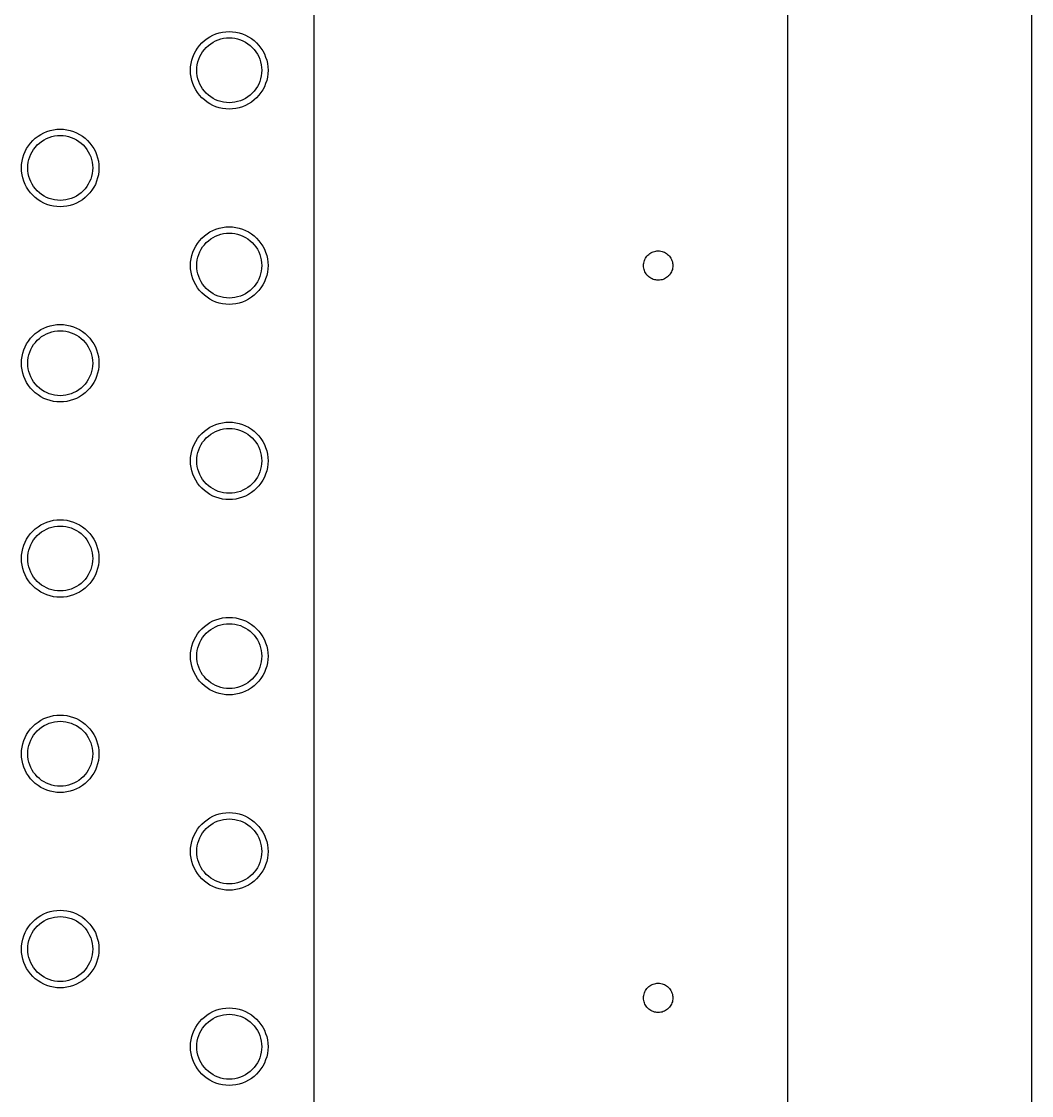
# Model space of a CAD drawing. Header units: millimetres. Extents: x 0 to 2033, y -1000001 to 3212.
# Drawn here: x 365 to 572, y 1405 to 1625 of the extents above; entities that cross this region are included whole.
import ezdxf

# ---------------------------------------------------------------- set-up
doc = ezdxf.new("R2010")
doc.units = ezdxf.units.MM
doc.layers.add('DRAWING', color=7, linetype='Continuous')

msp = doc.modelspace()

# ---------------------------------------------------------------- linework, layer by layer
at = {"layer": 'DRAWING', "linetype": 'CONTINUOUS', "true_color": 0x111111}
msp.add_line((522, 3150), (522, 320), dxfattribs=at)
at = {"layer": 'DRAWING', "linetype": 'CONTINUOUS', "true_color": 0xff6a00}
msp.add_line((572, 3150), (572, 320), dxfattribs=at)
at = {"layer": 'DRAWING', "linetype": 'CONTINUOUS', "true_color": 0x222222}
msp.add_line((424.92, 3135), (424.92, 335), dxfattribs=at)
at = {"layer": 'DRAWING', "linetype": 'CONTINUOUS', "true_color": 0xff1a1a}
for points in [[(415.54, 1615), (415.51, 1614.31), (415.42, 1613.62), (415.27, 1612.94), (415.06, 1612.28), (414.8, 1611.64), (414.48, 1611.03), (414.1, 1610.45), (413.68, 1609.9), (413.21, 1609.39), (412.7, 1608.92), (412.15, 1608.5), (411.57, 1608.12), (410.96, 1607.8), (410.32, 1607.54), (409.66, 1607.33), (408.98, 1607.18), (408.29, 1607.09), (407.6, 1607.06), (406.91, 1607.09), (406.22, 1607.18), (405.54, 1607.33), (404.88, 1607.54), (404.24, 1607.8), (403.63, 1608.12), (403.05, 1608.5), (402.5, 1608.92), (401.99, 1609.39), (401.52, 1609.9), (401.1, 1610.45), (400.72, 1611.03), (400.4, 1611.64), (400.14, 1612.28), (399.93, 1612.94), (399.78, 1613.62), (399.69, 1614.31), (399.66, 1615), (399.69, 1615.69), (399.78, 1616.38), (399.93, 1617.06), (400.14, 1617.72), (400.4, 1618.36), (400.72, 1618.97), (401.1, 1619.55), (401.52, 1620.1), (401.99, 1620.61), (402.5, 1621.08), (403.05, 1621.5), (403.63, 1621.88), (404.24, 1622.2), (404.88, 1622.46), (405.54, 1622.67), (406.22, 1622.82), (406.91, 1622.91), (407.6, 1622.94), (408.29, 1622.91), (408.98, 1622.82), (409.66, 1622.67), (410.32, 1622.46), (410.96, 1622.2), (411.57, 1621.88), (412.15, 1621.5), (412.7, 1621.08), (413.21, 1620.61), (413.68, 1620.1), (414.1, 1619.55), (414.48, 1618.97), (414.8, 1618.36), (415.06, 1617.72), (415.27, 1617.06), (415.42, 1616.38), (415.51, 1615.69), (415.54, 1615)], [(380.9, 1595), (380.87, 1594.31), (380.78, 1593.62), (380.63, 1592.94), (380.42, 1592.28), (380.16, 1591.64), (379.84, 1591.03), (379.46, 1590.45), (379.04, 1589.9), (378.57, 1589.39), (378.06, 1588.92), (377.51, 1588.5), (376.93, 1588.12), (376.32, 1587.8), (375.68, 1587.54), (375.02, 1587.33), (374.34, 1587.18), (373.65, 1587.09), (372.96, 1587.06), (372.27, 1587.09), (371.58, 1587.18), (370.9, 1587.33), (370.24, 1587.54), (369.6, 1587.8), (368.99, 1588.12), (368.41, 1588.5), (367.86, 1588.92), (367.35, 1589.39), (366.88, 1589.9), (366.46, 1590.45), (366.08, 1591.03), (365.76, 1591.64), (365.5, 1592.28), (365.29, 1592.94), (365.14, 1593.62), (365.05, 1594.31), (365.02, 1595), (365.05, 1595.69), (365.14, 1596.38), (365.29, 1597.06), (365.5, 1597.72), (365.76, 1598.36), (366.08, 1598.97), (366.46, 1599.55), (366.88, 1600.1), (367.35, 1600.61), (367.86, 1601.08), (368.41, 1601.5), (368.99, 1601.88), (369.6, 1602.2), (370.24, 1602.46), (370.9, 1602.67), (371.58, 1602.82), (372.27, 1602.91), (372.96, 1602.94), (373.65, 1602.91), (374.34, 1602.82), (375.02, 1602.67), (375.68, 1602.46), (376.32, 1602.2), (376.93, 1601.88), (377.51, 1601.5), (378.06, 1601.08), (378.57, 1600.61), (379.04, 1600.1), (379.46, 1599.55), (379.84, 1598.97), (380.16, 1598.36), (380.42, 1597.72), (380.63, 1597.06), (380.78, 1596.38), (380.87, 1595.69), (380.9, 1595)], [(415.54, 1575), (415.51, 1574.31), (415.42, 1573.62), (415.27, 1572.94), (415.06, 1572.28), (414.8, 1571.64), (414.48, 1571.03), (414.1, 1570.45), (413.68, 1569.9), (413.21, 1569.39), (412.7, 1568.92), (412.15, 1568.5), (411.57, 1568.12), (410.96, 1567.8), (410.32, 1567.54), (409.66, 1567.33), (408.98, 1567.18), (408.29, 1567.09), (407.6, 1567.06), (406.91, 1567.09), (406.22, 1567.18), (405.54, 1567.33), (404.88, 1567.54), (404.24, 1567.8), (403.63, 1568.12), (403.05, 1568.5), (402.5, 1568.92), (401.99, 1569.39), (401.52, 1569.9), (401.1, 1570.45), (400.72, 1571.03), (400.4, 1571.64), (400.14, 1572.28), (399.93, 1572.94), (399.78, 1573.62), (399.69, 1574.31), (399.66, 1575), (399.69, 1575.69), (399.78, 1576.38), (399.93, 1577.06), (400.14, 1577.72), (400.4, 1578.36), (400.72, 1578.97), (401.1, 1579.55), (401.52, 1580.1), (401.99, 1580.61), (402.5, 1581.08), (403.05, 1581.5), (403.63, 1581.88), (404.24, 1582.2), (404.88, 1582.46), (405.54, 1582.67), (406.22, 1582.82), (406.91, 1582.91), (407.6, 1582.94), (408.29, 1582.91), (408.98, 1582.82), (409.66, 1582.67), (410.32, 1582.46), (410.96, 1582.2), (411.57, 1581.88), (412.15, 1581.5), (412.7, 1581.08), (413.21, 1580.61), (413.68, 1580.1), (414.1, 1579.55), (414.48, 1578.97), (414.8, 1578.36), (415.06, 1577.72), (415.27, 1577.06), (415.42, 1576.38), (415.51, 1575.69), (415.54, 1575)], [(380.9, 1555), (380.87, 1554.31), (380.78, 1553.62), (380.63, 1552.94), (380.42, 1552.28), (380.16, 1551.64), (379.84, 1551.03), (379.46, 1550.45), (379.04, 1549.9), (378.57, 1549.39), (378.06, 1548.92), (377.51, 1548.5), (376.93, 1548.12), (376.32, 1547.8), (375.68, 1547.54), (375.02, 1547.33), (374.34, 1547.18), (373.65, 1547.09), (372.96, 1547.06), (372.27, 1547.09), (371.58, 1547.18), (370.9, 1547.33), (370.24, 1547.54), (369.6, 1547.8), (368.99, 1548.12), (368.41, 1548.5), (367.86, 1548.92), (367.35, 1549.39), (366.88, 1549.9), (366.46, 1550.45), (366.08, 1551.03), (365.76, 1551.64), (365.5, 1552.28), (365.29, 1552.94), (365.14, 1553.62), (365.05, 1554.31), (365.02, 1555), (365.05, 1555.69), (365.14, 1556.38), (365.29, 1557.06), (365.5, 1557.72), (365.76, 1558.36), (366.08, 1558.97), (366.46, 1559.55), (366.88, 1560.1), (367.35, 1560.61), (367.86, 1561.08), (368.41, 1561.5), (368.99, 1561.88), (369.6, 1562.2), (370.24, 1562.46), (370.9, 1562.67), (371.58, 1562.82), (372.27, 1562.91), (372.96, 1562.94), (373.65, 1562.91), (374.34, 1562.82), (375.02, 1562.67), (375.68, 1562.46), (376.32, 1562.2), (376.93, 1561.88), (377.51, 1561.5), (378.06, 1561.08), (378.57, 1560.61), (379.04, 1560.1), (379.46, 1559.55), (379.84, 1558.97), (380.16, 1558.36), (380.42, 1557.72), (380.63, 1557.06), (380.78, 1556.38), (380.87, 1555.69), (380.9, 1555)], [(415.54, 1535), (415.51, 1534.31), (415.42, 1533.62), (415.27, 1532.94), (415.06, 1532.28), (414.8, 1531.64), (414.48, 1531.03), (414.1, 1530.45), (413.68, 1529.9), (413.21, 1529.39), (412.7, 1528.92), (412.15, 1528.5), (411.57, 1528.12), (410.96, 1527.8), (410.32, 1527.54), (409.66, 1527.33), (408.98, 1527.18), (408.29, 1527.09), (407.6, 1527.06), (406.91, 1527.09), (406.22, 1527.18), (405.54, 1527.33), (404.88, 1527.54), (404.24, 1527.8), (403.63, 1528.12), (403.05, 1528.5), (402.5, 1528.92), (401.99, 1529.39), (401.52, 1529.9), (401.1, 1530.45), (400.72, 1531.03), (400.4, 1531.64), (400.14, 1532.28), (399.93, 1532.94), (399.78, 1533.62), (399.69, 1534.31), (399.66, 1535), (399.69, 1535.69), (399.78, 1536.38), (399.93, 1537.06), (400.14, 1537.72), (400.4, 1538.36), (400.72, 1538.97), (401.1, 1539.55), (401.52, 1540.1), (401.99, 1540.61), (402.5, 1541.08), (403.05, 1541.5), (403.63, 1541.88), (404.24, 1542.2), (404.88, 1542.46), (405.54, 1542.67), (406.22, 1542.82), (406.91, 1542.91), (407.6, 1542.94), (408.29, 1542.91), (408.98, 1542.82), (409.66, 1542.67), (410.32, 1542.46), (410.96, 1542.2), (411.57, 1541.88), (412.15, 1541.5), (412.7, 1541.08), (413.21, 1540.61), (413.68, 1540.1), (414.1, 1539.55), (414.48, 1538.97), (414.8, 1538.36), (415.06, 1537.72), (415.27, 1537.06), (415.42, 1536.38), (415.51, 1535.69), (415.54, 1535)], [(380.9, 1515), (380.87, 1514.31), (380.78, 1513.62), (380.63, 1512.94), (380.42, 1512.28), (380.16, 1511.64), (379.84, 1511.03), (379.46, 1510.45), (379.04, 1509.9), (378.57, 1509.39), (378.06, 1508.92), (377.51, 1508.5), (376.93, 1508.12), (376.32, 1507.8), (375.68, 1507.54), (375.02, 1507.33), (374.34, 1507.18), (373.65, 1507.09), (372.96, 1507.06), (372.27, 1507.09), (371.58, 1507.18), (370.9, 1507.33), (370.24, 1507.54), (369.6, 1507.8), (368.99, 1508.12), (368.41, 1508.5), (367.86, 1508.92), (367.35, 1509.39), (366.88, 1509.9), (366.46, 1510.45), (366.08, 1511.03), (365.76, 1511.64), (365.5, 1512.28), (365.29, 1512.94), (365.14, 1513.62), (365.05, 1514.31), (365.02, 1515), (365.05, 1515.69), (365.14, 1516.38), (365.29, 1517.06), (365.5, 1517.72), (365.76, 1518.36), (366.08, 1518.97), (366.46, 1519.55), (366.88, 1520.1), (367.35, 1520.61), (367.86, 1521.08), (368.41, 1521.5), (368.99, 1521.88), (369.6, 1522.2), (370.24, 1522.46), (370.9, 1522.67), (371.58, 1522.82), (372.27, 1522.91), (372.96, 1522.94), (373.65, 1522.91), (374.34, 1522.82), (375.02, 1522.67), (375.68, 1522.46), (376.32, 1522.2), (376.93, 1521.88), (377.51, 1521.5), (378.06, 1521.08), (378.57, 1520.61), (379.04, 1520.1), (379.46, 1519.55), (379.84, 1518.97), (380.16, 1518.36), (380.42, 1517.72), (380.63, 1517.06), (380.78, 1516.38), (380.87, 1515.69), (380.9, 1515)], [(415.54, 1495), (415.51, 1494.31), (415.42, 1493.62), (415.27, 1492.94), (415.06, 1492.28), (414.8, 1491.64), (414.48, 1491.03), (414.1, 1490.45), (413.68, 1489.9), (413.21, 1489.39), (412.7, 1488.92), (412.15, 1488.5), (411.57, 1488.12), (410.96, 1487.8), (410.32, 1487.54), (409.66, 1487.33), (408.98, 1487.18), (408.29, 1487.09), (407.6, 1487.06), (406.91, 1487.09), (406.22, 1487.18), (405.54, 1487.33), (404.88, 1487.54), (404.24, 1487.8), (403.63, 1488.12), (403.05, 1488.5), (402.5, 1488.92), (401.99, 1489.39), (401.52, 1489.9), (401.1, 1490.45), (400.72, 1491.03), (400.4, 1491.64), (400.14, 1492.28), (399.93, 1492.94), (399.78, 1493.62), (399.69, 1494.31), (399.66, 1495), (399.69, 1495.69), (399.78, 1496.38), (399.93, 1497.06), (400.14, 1497.72), (400.4, 1498.36), (400.72, 1498.97), (401.1, 1499.55), (401.52, 1500.1), (401.99, 1500.61), (402.5, 1501.08), (403.05, 1501.5), (403.63, 1501.88), (404.24, 1502.2), (404.88, 1502.46), (405.54, 1502.67), (406.22, 1502.82), (406.91, 1502.91), (407.6, 1502.94), (408.29, 1502.91), (408.98, 1502.82), (409.66, 1502.67), (410.32, 1502.46), (410.96, 1502.2), (411.57, 1501.88), (412.15, 1501.5), (412.7, 1501.08), (413.21, 1500.61), (413.68, 1500.1), (414.1, 1499.55), (414.48, 1498.97), (414.8, 1498.36), (415.06, 1497.72), (415.27, 1497.06), (415.42, 1496.38), (415.51, 1495.69), (415.54, 1495)], [(380.9, 1475), (380.87, 1474.31), (380.78, 1473.62), (380.63, 1472.94), (380.42, 1472.28), (380.16, 1471.64), (379.84, 1471.03), (379.46, 1470.45), (379.04, 1469.9), (378.57, 1469.39), (378.06, 1468.92), (377.51, 1468.5), (376.93, 1468.12), (376.32, 1467.8), (375.68, 1467.54), (375.02, 1467.33), (374.34, 1467.18), (373.65, 1467.09), (372.96, 1467.06), (372.27, 1467.09), (371.58, 1467.18), (370.9, 1467.33), (370.24, 1467.54), (369.6, 1467.8), (368.99, 1468.12), (368.41, 1468.5), (367.86, 1468.92), (367.35, 1469.39), (366.88, 1469.9), (366.46, 1470.45), (366.08, 1471.03), (365.76, 1471.64), (365.5, 1472.28), (365.29, 1472.94), (365.14, 1473.62), (365.05, 1474.31), (365.02, 1475), (365.05, 1475.69), (365.14, 1476.38), (365.29, 1477.06), (365.5, 1477.72), (365.76, 1478.36), (366.08, 1478.97), (366.46, 1479.55), (366.88, 1480.1), (367.35, 1480.61), (367.86, 1481.08), (368.41, 1481.5), (368.99, 1481.88), (369.6, 1482.2), (370.24, 1482.46), (370.9, 1482.67), (371.58, 1482.82), (372.27, 1482.91), (372.96, 1482.94), (373.65, 1482.91), (374.34, 1482.82), (375.02, 1482.67), (375.68, 1482.46), (376.32, 1482.2), (376.93, 1481.88), (377.51, 1481.5), (378.06, 1481.08), (378.57, 1480.61), (379.04, 1480.1), (379.46, 1479.55), (379.84, 1478.97), (380.16, 1478.36), (380.42, 1477.72), (380.63, 1477.06), (380.78, 1476.38), (380.87, 1475.69), (380.9, 1475)], [(415.54, 1455), (415.51, 1454.31), (415.42, 1453.62), (415.27, 1452.94), (415.06, 1452.28), (414.8, 1451.64), (414.48, 1451.03), (414.1, 1450.45), (413.68, 1449.9), (413.21, 1449.39), (412.7, 1448.92), (412.15, 1448.5), (411.57, 1448.12), (410.96, 1447.8), (410.32, 1447.54), (409.66, 1447.33), (408.98, 1447.18), (408.29, 1447.09), (407.6, 1447.06), (406.91, 1447.09), (406.22, 1447.18), (405.54, 1447.33), (404.88, 1447.54), (404.24, 1447.8), (403.63, 1448.12), (403.05, 1448.5), (402.5, 1448.92), (401.99, 1449.39), (401.52, 1449.9), (401.1, 1450.45), (400.72, 1451.03), (400.4, 1451.64), (400.14, 1452.28), (399.93, 1452.94), (399.78, 1453.62), (399.69, 1454.31), (399.66, 1455), (399.69, 1455.69), (399.78, 1456.38), (399.93, 1457.06), (400.14, 1457.72), (400.4, 1458.36), (400.72, 1458.97), (401.1, 1459.55), (401.52, 1460.1), (401.99, 1460.61), (402.5, 1461.08), (403.05, 1461.5), (403.63, 1461.88), (404.24, 1462.2), (404.88, 1462.46), (405.54, 1462.67), (406.22, 1462.82), (406.91, 1462.91), (407.6, 1462.94), (408.29, 1462.91), (408.98, 1462.82), (409.66, 1462.67), (410.32, 1462.46), (410.96, 1462.2), (411.57, 1461.88), (412.15, 1461.5), (412.7, 1461.08), (413.21, 1460.61), (413.68, 1460.1), (414.1, 1459.55), (414.48, 1458.97), (414.8, 1458.36), (415.06, 1457.72), (415.27, 1457.06), (415.42, 1456.38), (415.51, 1455.69), (415.54, 1455)], [(380.9, 1435), (380.87, 1434.31), (380.78, 1433.62), (380.63, 1432.94), (380.42, 1432.28), (380.16, 1431.64), (379.84, 1431.03), (379.46, 1430.45), (379.04, 1429.9), (378.57, 1429.39), (378.06, 1428.92), (377.51, 1428.5), (376.93, 1428.12), (376.32, 1427.8), (375.68, 1427.54), (375.02, 1427.33), (374.34, 1427.18), (373.65, 1427.09), (372.96, 1427.06), (372.27, 1427.09), (371.58, 1427.18), (370.9, 1427.33), (370.24, 1427.54), (369.6, 1427.8), (368.99, 1428.12), (368.41, 1428.5), (367.86, 1428.92), (367.35, 1429.39), (366.88, 1429.9), (366.46, 1430.45), (366.08, 1431.03), (365.76, 1431.64), (365.5, 1432.28), (365.29, 1432.94), (365.14, 1433.62), (365.05, 1434.31), (365.02, 1435), (365.05, 1435.69), (365.14, 1436.38), (365.29, 1437.06), (365.5, 1437.72), (365.76, 1438.36), (366.08, 1438.97), (366.46, 1439.55), (366.88, 1440.1), (367.35, 1440.61), (367.86, 1441.08), (368.41, 1441.5), (368.99, 1441.88), (369.6, 1442.2), (370.24, 1442.46), (370.9, 1442.67), (371.58, 1442.82), (372.27, 1442.91), (372.96, 1442.94), (373.65, 1442.91), (374.34, 1442.82), (375.02, 1442.67), (375.68, 1442.46), (376.32, 1442.2), (376.93, 1441.88), (377.51, 1441.5), (378.06, 1441.08), (378.57, 1440.61), (379.04, 1440.1), (379.46, 1439.55), (379.84, 1438.97), (380.16, 1438.36), (380.42, 1437.72), (380.63, 1437.06), (380.78, 1436.38), (380.87, 1435.69), (380.9, 1435)], [(415.54, 1415), (415.51, 1414.31), (415.42, 1413.62), (415.27, 1412.94), (415.06, 1412.28), (414.8, 1411.64), (414.48, 1411.03), (414.1, 1410.45), (413.68, 1409.9), (413.21, 1409.39), (412.7, 1408.92), (412.15, 1408.5), (411.57, 1408.12), (410.96, 1407.8), (410.32, 1407.54), (409.66, 1407.33), (408.98, 1407.18), (408.29, 1407.09), (407.6, 1407.06), (406.91, 1407.09), (406.22, 1407.18), (405.54, 1407.33), (404.88, 1407.54), (404.24, 1407.8), (403.63, 1408.12), (403.05, 1408.5), (402.5, 1408.92), (401.99, 1409.39), (401.52, 1409.9), (401.1, 1410.45), (400.72, 1411.03), (400.4, 1411.64), (400.14, 1412.28), (399.93, 1412.94), (399.78, 1413.62), (399.69, 1414.31), (399.66, 1415), (399.69, 1415.69), (399.78, 1416.38), (399.93, 1417.06), (400.14, 1417.72), (400.4, 1418.36), (400.72, 1418.97), (401.1, 1419.55), (401.52, 1420.1), (401.99, 1420.61), (402.5, 1421.08), (403.05, 1421.5), (403.63, 1421.88), (404.24, 1422.2), (404.88, 1422.46), (405.54, 1422.67), (406.22, 1422.82), (406.91, 1422.91), (407.6, 1422.94), (408.29, 1422.91), (408.98, 1422.82), (409.66, 1422.67), (410.32, 1422.46), (410.96, 1422.2), (411.57, 1421.88), (412.15, 1421.5), (412.7, 1421.08), (413.21, 1420.61), (413.68, 1420.1), (414.1, 1419.55), (414.48, 1418.97), (414.8, 1418.36), (415.06, 1417.72), (415.27, 1417.06), (415.42, 1416.38), (415.51, 1415.69), (415.54, 1415)]]:
    msp.add_lwpolyline(points, close=True, dxfattribs=at)
at = {"layer": 'DRAWING', "linetype": 'CONTINUOUS', "true_color": 0x111111}
for points in [[(414.25, 1615), (414.22, 1614.42), (414.15, 1613.85), (414.02, 1613.28), (413.85, 1612.73), (413.63, 1612.19), (413.36, 1611.67), (413.05, 1611.19), (412.69, 1610.73), (412.3, 1610.3), (411.87, 1609.91), (411.41, 1609.55), (410.93, 1609.24), (410.41, 1608.97), (409.87, 1608.75), (409.32, 1608.58), (408.75, 1608.45), (408.18, 1608.38), (407.6, 1608.35), (407.02, 1608.38), (406.45, 1608.45), (405.88, 1608.58), (405.33, 1608.75), (404.79, 1608.97), (404.28, 1609.24), (403.79, 1609.55), (403.33, 1609.91), (402.9, 1610.3), (402.51, 1610.73), (402.15, 1611.19), (401.84, 1611.67), (401.57, 1612.19), (401.35, 1612.73), (401.18, 1613.28), (401.05, 1613.85), (400.98, 1614.42), (400.95, 1615), (400.98, 1615.58), (401.05, 1616.15), (401.18, 1616.72), (401.35, 1617.27), (401.57, 1617.81), (401.84, 1618.33), (402.15, 1618.81), (402.51, 1619.27), (402.9, 1619.7), (403.33, 1620.09), (403.79, 1620.45), (404.28, 1620.76), (404.79, 1621.03), (405.33, 1621.25), (405.88, 1621.42), (406.45, 1621.55), (407.02, 1621.62), (407.6, 1621.65), (408.18, 1621.62), (408.75, 1621.55), (409.32, 1621.42), (409.87, 1621.25), (410.41, 1621.03), (410.93, 1620.76), (411.41, 1620.45), (411.87, 1620.09), (412.3, 1619.7), (412.69, 1619.27), (413.05, 1618.81), (413.36, 1618.33), (413.63, 1617.81), (413.85, 1617.27), (414.02, 1616.72), (414.15, 1616.15), (414.22, 1615.58), (414.25, 1615)], [(379.61, 1595), (379.58, 1594.42), (379.51, 1593.85), (379.38, 1593.28), (379.21, 1592.73), (378.99, 1592.19), (378.72, 1591.67), (378.41, 1591.19), (378.05, 1590.73), (377.66, 1590.3), (377.23, 1589.91), (376.77, 1589.55), (376.29, 1589.24), (375.77, 1588.97), (375.23, 1588.75), (374.68, 1588.58), (374.11, 1588.45), (373.54, 1588.38), (372.96, 1588.35), (372.38, 1588.38), (371.81, 1588.45), (371.24, 1588.58), (370.69, 1588.75), (370.15, 1588.97), (369.64, 1589.24), (369.15, 1589.55), (368.69, 1589.91), (368.26, 1590.3), (367.87, 1590.73), (367.51, 1591.19), (367.2, 1591.67), (366.93, 1592.19), (366.71, 1592.73), (366.54, 1593.28), (366.41, 1593.85), (366.34, 1594.42), (366.31, 1595), (366.34, 1595.58), (366.41, 1596.15), (366.54, 1596.72), (366.71, 1597.27), (366.93, 1597.81), (367.2, 1598.33), (367.51, 1598.81), (367.87, 1599.27), (368.26, 1599.7), (368.69, 1600.09), (369.15, 1600.45), (369.64, 1600.76), (370.15, 1601.03), (370.69, 1601.25), (371.24, 1601.42), (371.81, 1601.55), (372.38, 1601.62), (372.96, 1601.65), (373.54, 1601.62), (374.11, 1601.55), (374.68, 1601.42), (375.23, 1601.25), (375.77, 1601.03), (376.29, 1600.76), (376.77, 1600.45), (377.23, 1600.09), (377.66, 1599.7), (378.05, 1599.27), (378.41, 1598.81), (378.72, 1598.33), (378.99, 1597.81), (379.21, 1597.27), (379.38, 1596.72), (379.51, 1596.15), (379.58, 1595.58), (379.61, 1595)], [(414.25, 1575), (414.22, 1574.42), (414.15, 1573.85), (414.02, 1573.28), (413.85, 1572.73), (413.63, 1572.19), (413.36, 1571.67), (413.05, 1571.19), (412.69, 1570.73), (412.3, 1570.3), (411.87, 1569.91), (411.41, 1569.55), (410.93, 1569.24), (410.41, 1568.97), (409.87, 1568.75), (409.32, 1568.58), (408.75, 1568.45), (408.18, 1568.38), (407.6, 1568.35), (407.02, 1568.38), (406.45, 1568.45), (405.88, 1568.58), (405.33, 1568.75), (404.79, 1568.97), (404.28, 1569.24), (403.79, 1569.55), (403.33, 1569.91), (402.9, 1570.3), (402.51, 1570.73), (402.15, 1571.19), (401.84, 1571.67), (401.57, 1572.19), (401.35, 1572.73), (401.18, 1573.28), (401.05, 1573.85), (400.98, 1574.42), (400.95, 1575), (400.98, 1575.58), (401.05, 1576.15), (401.18, 1576.72), (401.35, 1577.27), (401.57, 1577.81), (401.84, 1578.33), (402.15, 1578.81), (402.51, 1579.27), (402.9, 1579.7), (403.33, 1580.09), (403.79, 1580.45), (404.28, 1580.76), (404.79, 1581.03), (405.33, 1581.25), (405.88, 1581.42), (406.45, 1581.55), (407.02, 1581.62), (407.6, 1581.65), (408.18, 1581.62), (408.75, 1581.55), (409.32, 1581.42), (409.87, 1581.25), (410.41, 1581.03), (410.93, 1580.76), (411.41, 1580.45), (411.87, 1580.09), (412.3, 1579.7), (412.69, 1579.27), (413.05, 1578.81), (413.36, 1578.33), (413.63, 1577.81), (413.85, 1577.27), (414.02, 1576.72), (414.15, 1576.15), (414.22, 1575.58), (414.25, 1575)], [(498.5, 1575), (498.49, 1574.74), (498.45, 1574.48), (498.4, 1574.22), (498.32, 1573.97), (498.22, 1573.73), (498.1, 1573.5), (497.96, 1573.28), (497.8, 1573.07), (497.62, 1572.88), (497.43, 1572.7), (497.22, 1572.54), (497, 1572.4), (496.77, 1572.28), (496.53, 1572.18), (496.28, 1572.1), (496.02, 1572.05), (495.76, 1572.01), (495.5, 1572), (495.24, 1572.01), (494.98, 1572.05), (494.72, 1572.1), (494.47, 1572.18), (494.23, 1572.28), (494, 1572.4), (493.78, 1572.54), (493.57, 1572.7), (493.38, 1572.88), (493.2, 1573.07), (493.04, 1573.28), (492.9, 1573.5), (492.78, 1573.73), (492.68, 1573.97), (492.6, 1574.22), (492.55, 1574.48), (492.51, 1574.74), (492.5, 1575), (492.51, 1575.26), (492.55, 1575.52), (492.6, 1575.78), (492.68, 1576.03), (492.78, 1576.27), (492.9, 1576.5), (493.04, 1576.72), (493.2, 1576.93), (493.38, 1577.12), (493.57, 1577.3), (493.78, 1577.46), (494, 1577.6), (494.23, 1577.72), (494.47, 1577.82), (494.72, 1577.9), (494.98, 1577.95), (495.24, 1577.99), (495.5, 1578), (495.76, 1577.99), (496.02, 1577.95), (496.28, 1577.9), (496.53, 1577.82), (496.77, 1577.72), (497, 1577.6), (497.22, 1577.46), (497.43, 1577.3), (497.62, 1577.12), (497.8, 1576.93), (497.96, 1576.72), (498.1, 1576.5), (498.22, 1576.27), (498.32, 1576.03), (498.4, 1575.78), (498.45, 1575.52), (498.49, 1575.26), (498.5, 1575)], [(379.61, 1555), (379.58, 1554.42), (379.51, 1553.85), (379.38, 1553.28), (379.21, 1552.73), (378.99, 1552.19), (378.72, 1551.67), (378.41, 1551.19), (378.05, 1550.73), (377.66, 1550.3), (377.23, 1549.91), (376.77, 1549.55), (376.29, 1549.24), (375.77, 1548.97), (375.23, 1548.75), (374.68, 1548.58), (374.11, 1548.45), (373.54, 1548.38), (372.96, 1548.35), (372.38, 1548.38), (371.81, 1548.45), (371.24, 1548.58), (370.69, 1548.75), (370.15, 1548.97), (369.64, 1549.24), (369.15, 1549.55), (368.69, 1549.91), (368.26, 1550.3), (367.87, 1550.73), (367.51, 1551.19), (367.2, 1551.67), (366.93, 1552.19), (366.71, 1552.73), (366.54, 1553.28), (366.41, 1553.85), (366.34, 1554.42), (366.31, 1555), (366.34, 1555.58), (366.41, 1556.15), (366.54, 1556.72), (366.71, 1557.27), (366.93, 1557.81), (367.2, 1558.33), (367.51, 1558.81), (367.87, 1559.27), (368.26, 1559.7), (368.69, 1560.09), (369.15, 1560.45), (369.64, 1560.76), (370.15, 1561.03), (370.69, 1561.25), (371.24, 1561.42), (371.81, 1561.55), (372.38, 1561.62), (372.96, 1561.65), (373.54, 1561.62), (374.11, 1561.55), (374.68, 1561.42), (375.23, 1561.25), (375.77, 1561.03), (376.29, 1560.76), (376.77, 1560.45), (377.23, 1560.09), (377.66, 1559.7), (378.05, 1559.27), (378.41, 1558.81), (378.72, 1558.33), (378.99, 1557.81), (379.21, 1557.27), (379.38, 1556.72), (379.51, 1556.15), (379.58, 1555.58), (379.61, 1555)], [(414.25, 1535), (414.22, 1534.42), (414.15, 1533.85), (414.02, 1533.28), (413.85, 1532.73), (413.63, 1532.19), (413.36, 1531.67), (413.05, 1531.19), (412.69, 1530.73), (412.3, 1530.3), (411.87, 1529.91), (411.41, 1529.55), (410.93, 1529.24), (410.41, 1528.97), (409.87, 1528.75), (409.32, 1528.58), (408.75, 1528.45), (408.18, 1528.38), (407.6, 1528.35), (407.02, 1528.38), (406.45, 1528.45), (405.88, 1528.58), (405.33, 1528.75), (404.79, 1528.97), (404.28, 1529.24), (403.79, 1529.55), (403.33, 1529.91), (402.9, 1530.3), (402.51, 1530.73), (402.15, 1531.19), (401.84, 1531.67), (401.57, 1532.19), (401.35, 1532.73), (401.18, 1533.28), (401.05, 1533.85), (400.98, 1534.42), (400.95, 1535), (400.98, 1535.58), (401.05, 1536.15), (401.18, 1536.72), (401.35, 1537.27), (401.57, 1537.81), (401.84, 1538.33), (402.15, 1538.81), (402.51, 1539.27), (402.9, 1539.7), (403.33, 1540.09), (403.79, 1540.45), (404.28, 1540.76), (404.79, 1541.03), (405.33, 1541.25), (405.88, 1541.42), (406.45, 1541.55), (407.02, 1541.62), (407.6, 1541.65), (408.18, 1541.62), (408.75, 1541.55), (409.32, 1541.42), (409.87, 1541.25), (410.41, 1541.03), (410.93, 1540.76), (411.41, 1540.45), (411.87, 1540.09), (412.3, 1539.7), (412.69, 1539.27), (413.05, 1538.81), (413.36, 1538.33), (413.63, 1537.81), (413.85, 1537.27), (414.02, 1536.72), (414.15, 1536.15), (414.22, 1535.58), (414.25, 1535)], [(379.61, 1515), (379.58, 1514.42), (379.51, 1513.85), (379.38, 1513.28), (379.21, 1512.73), (378.99, 1512.19), (378.72, 1511.67), (378.41, 1511.19), (378.05, 1510.73), (377.66, 1510.3), (377.23, 1509.91), (376.77, 1509.55), (376.29, 1509.24), (375.77, 1508.97), (375.23, 1508.75), (374.68, 1508.58), (374.11, 1508.45), (373.54, 1508.38), (372.96, 1508.35), (372.38, 1508.38), (371.81, 1508.45), (371.24, 1508.58), (370.69, 1508.75), (370.15, 1508.97), (369.64, 1509.24), (369.15, 1509.55), (368.69, 1509.91), (368.26, 1510.3), (367.87, 1510.73), (367.51, 1511.19), (367.2, 1511.67), (366.93, 1512.19), (366.71, 1512.73), (366.54, 1513.28), (366.41, 1513.85), (366.34, 1514.42), (366.31, 1515), (366.34, 1515.58), (366.41, 1516.15), (366.54, 1516.72), (366.71, 1517.27), (366.93, 1517.81), (367.2, 1518.33), (367.51, 1518.81), (367.87, 1519.27), (368.26, 1519.7), (368.69, 1520.09), (369.15, 1520.45), (369.64, 1520.76), (370.15, 1521.03), (370.69, 1521.25), (371.24, 1521.42), (371.81, 1521.55), (372.38, 1521.62), (372.96, 1521.65), (373.54, 1521.62), (374.11, 1521.55), (374.68, 1521.42), (375.23, 1521.25), (375.77, 1521.03), (376.29, 1520.76), (376.77, 1520.45), (377.23, 1520.09), (377.66, 1519.7), (378.05, 1519.27), (378.41, 1518.81), (378.72, 1518.33), (378.99, 1517.81), (379.21, 1517.27), (379.38, 1516.72), (379.51, 1516.15), (379.58, 1515.58), (379.61, 1515)], [(414.25, 1495), (414.22, 1494.42), (414.15, 1493.85), (414.02, 1493.28), (413.85, 1492.73), (413.63, 1492.19), (413.36, 1491.67), (413.05, 1491.19), (412.69, 1490.73), (412.3, 1490.3), (411.87, 1489.91), (411.41, 1489.55), (410.93, 1489.24), (410.41, 1488.97), (409.87, 1488.75), (409.32, 1488.58), (408.75, 1488.45), (408.18, 1488.38), (407.6, 1488.35), (407.02, 1488.38), (406.45, 1488.45), (405.88, 1488.58), (405.33, 1488.75), (404.79, 1488.97), (404.28, 1489.24), (403.79, 1489.55), (403.33, 1489.91), (402.9, 1490.3), (402.51, 1490.73), (402.15, 1491.19), (401.84, 1491.67), (401.57, 1492.19), (401.35, 1492.73), (401.18, 1493.28), (401.05, 1493.85), (400.98, 1494.42), (400.95, 1495), (400.98, 1495.58), (401.05, 1496.15), (401.18, 1496.72), (401.35, 1497.27), (401.57, 1497.81), (401.84, 1498.33), (402.15, 1498.81), (402.51, 1499.27), (402.9, 1499.7), (403.33, 1500.09), (403.79, 1500.45), (404.28, 1500.76), (404.79, 1501.03), (405.33, 1501.25), (405.88, 1501.42), (406.45, 1501.55), (407.02, 1501.62), (407.6, 1501.65), (408.18, 1501.62), (408.75, 1501.55), (409.32, 1501.42), (409.87, 1501.25), (410.41, 1501.03), (410.93, 1500.76), (411.41, 1500.45), (411.87, 1500.09), (412.3, 1499.7), (412.69, 1499.27), (413.05, 1498.81), (413.36, 1498.33), (413.63, 1497.81), (413.85, 1497.27), (414.02, 1496.72), (414.15, 1496.15), (414.22, 1495.58), (414.25, 1495)], [(379.61, 1475), (379.58, 1474.42), (379.51, 1473.85), (379.38, 1473.28), (379.21, 1472.73), (378.99, 1472.19), (378.72, 1471.67), (378.41, 1471.19), (378.05, 1470.73), (377.66, 1470.3), (377.23, 1469.91), (376.77, 1469.55), (376.29, 1469.24), (375.77, 1468.97), (375.23, 1468.75), (374.68, 1468.58), (374.11, 1468.45), (373.54, 1468.38), (372.96, 1468.35), (372.38, 1468.38), (371.81, 1468.45), (371.24, 1468.58), (370.69, 1468.75), (370.15, 1468.97), (369.64, 1469.24), (369.15, 1469.55), (368.69, 1469.91), (368.26, 1470.3), (367.87, 1470.73), (367.51, 1471.19), (367.2, 1471.67), (366.93, 1472.19), (366.71, 1472.73), (366.54, 1473.28), (366.41, 1473.85), (366.34, 1474.42), (366.31, 1475), (366.34, 1475.58), (366.41, 1476.15), (366.54, 1476.72), (366.71, 1477.27), (366.93, 1477.81), (367.2, 1478.33), (367.51, 1478.81), (367.87, 1479.27), (368.26, 1479.7), (368.69, 1480.09), (369.15, 1480.45), (369.64, 1480.76), (370.15, 1481.03), (370.69, 1481.25), (371.24, 1481.42), (371.81, 1481.55), (372.38, 1481.62), (372.96, 1481.65), (373.54, 1481.62), (374.11, 1481.55), (374.68, 1481.42), (375.23, 1481.25), (375.77, 1481.03), (376.29, 1480.76), (376.77, 1480.45), (377.23, 1480.09), (377.66, 1479.7), (378.05, 1479.27), (378.41, 1478.81), (378.72, 1478.33), (378.99, 1477.81), (379.21, 1477.27), (379.38, 1476.72), (379.51, 1476.15), (379.58, 1475.58), (379.61, 1475)], [(414.25, 1455), (414.22, 1454.42), (414.15, 1453.85), (414.02, 1453.28), (413.85, 1452.73), (413.63, 1452.19), (413.36, 1451.67), (413.05, 1451.19), (412.69, 1450.73), (412.3, 1450.3), (411.87, 1449.91), (411.41, 1449.55), (410.93, 1449.24), (410.41, 1448.97), (409.87, 1448.75), (409.32, 1448.58), (408.75, 1448.45), (408.18, 1448.38), (407.6, 1448.35), (407.02, 1448.38), (406.45, 1448.45), (405.88, 1448.58), (405.33, 1448.75), (404.79, 1448.97), (404.28, 1449.24), (403.79, 1449.55), (403.33, 1449.91), (402.9, 1450.3), (402.51, 1450.73), (402.15, 1451.19), (401.84, 1451.67), (401.57, 1452.19), (401.35, 1452.73), (401.18, 1453.28), (401.05, 1453.85), (400.98, 1454.42), (400.95, 1455), (400.98, 1455.58), (401.05, 1456.15), (401.18, 1456.72), (401.35, 1457.27), (401.57, 1457.81), (401.84, 1458.33), (402.15, 1458.81), (402.51, 1459.27), (402.9, 1459.7), (403.33, 1460.09), (403.79, 1460.45), (404.28, 1460.76), (404.79, 1461.03), (405.33, 1461.25), (405.88, 1461.42), (406.45, 1461.55), (407.02, 1461.62), (407.6, 1461.65), (408.18, 1461.62), (408.75, 1461.55), (409.32, 1461.42), (409.87, 1461.25), (410.41, 1461.03), (410.93, 1460.76), (411.41, 1460.45), (411.87, 1460.09), (412.3, 1459.7), (412.69, 1459.27), (413.05, 1458.81), (413.36, 1458.33), (413.63, 1457.81), (413.85, 1457.27), (414.02, 1456.72), (414.15, 1456.15), (414.22, 1455.58), (414.25, 1455)], [(379.61, 1435), (379.58, 1434.42), (379.51, 1433.85), (379.38, 1433.28), (379.21, 1432.73), (378.99, 1432.19), (378.72, 1431.67), (378.41, 1431.19), (378.05, 1430.73), (377.66, 1430.3), (377.23, 1429.91), (376.77, 1429.55), (376.29, 1429.24), (375.77, 1428.97), (375.23, 1428.75), (374.68, 1428.58), (374.11, 1428.45), (373.54, 1428.38), (372.96, 1428.35), (372.38, 1428.38), (371.81, 1428.45), (371.24, 1428.58), (370.69, 1428.75), (370.15, 1428.97), (369.64, 1429.24), (369.15, 1429.55), (368.69, 1429.91), (368.26, 1430.3), (367.87, 1430.73), (367.51, 1431.19), (367.2, 1431.67), (366.93, 1432.19), (366.71, 1432.73), (366.54, 1433.28), (366.41, 1433.85), (366.34, 1434.42), (366.31, 1435), (366.34, 1435.58), (366.41, 1436.15), (366.54, 1436.72), (366.71, 1437.27), (366.93, 1437.81), (367.2, 1438.33), (367.51, 1438.81), (367.87, 1439.27), (368.26, 1439.7), (368.69, 1440.09), (369.15, 1440.45), (369.64, 1440.76), (370.15, 1441.03), (370.69, 1441.25), (371.24, 1441.42), (371.81, 1441.55), (372.38, 1441.62), (372.96, 1441.65), (373.54, 1441.62), (374.11, 1441.55), (374.68, 1441.42), (375.23, 1441.25), (375.77, 1441.03), (376.29, 1440.76), (376.77, 1440.45), (377.23, 1440.09), (377.66, 1439.7), (378.05, 1439.27), (378.41, 1438.81), (378.72, 1438.33), (378.99, 1437.81), (379.21, 1437.27), (379.38, 1436.72), (379.51, 1436.15), (379.58, 1435.58), (379.61, 1435)], [(498.5, 1425), (498.49, 1424.74), (498.45, 1424.48), (498.4, 1424.22), (498.32, 1423.97), (498.22, 1423.73), (498.1, 1423.5), (497.96, 1423.28), (497.8, 1423.07), (497.62, 1422.88), (497.43, 1422.7), (497.22, 1422.54), (497, 1422.4), (496.77, 1422.28), (496.53, 1422.18), (496.28, 1422.1), (496.02, 1422.05), (495.76, 1422.01), (495.5, 1422), (495.24, 1422.01), (494.98, 1422.05), (494.72, 1422.1), (494.47, 1422.18), (494.23, 1422.28), (494, 1422.4), (493.78, 1422.54), (493.57, 1422.7), (493.38, 1422.88), (493.2, 1423.07), (493.04, 1423.28), (492.9, 1423.5), (492.78, 1423.73), (492.68, 1423.97), (492.6, 1424.22), (492.55, 1424.48), (492.51, 1424.74), (492.5, 1425), (492.51, 1425.26), (492.55, 1425.52), (492.6, 1425.78), (492.68, 1426.03), (492.78, 1426.27), (492.9, 1426.5), (493.04, 1426.72), (493.2, 1426.93), (493.38, 1427.12), (493.57, 1427.3), (493.78, 1427.46), (494, 1427.6), (494.23, 1427.72), (494.47, 1427.82), (494.72, 1427.9), (494.98, 1427.95), (495.24, 1427.99), (495.5, 1428), (495.76, 1427.99), (496.02, 1427.95), (496.28, 1427.9), (496.53, 1427.82), (496.77, 1427.72), (497, 1427.6), (497.22, 1427.46), (497.43, 1427.3), (497.62, 1427.12), (497.8, 1426.93), (497.96, 1426.72), (498.1, 1426.5), (498.22, 1426.27), (498.32, 1426.03), (498.4, 1425.78), (498.45, 1425.52), (498.49, 1425.26), (498.5, 1425)], [(414.25, 1415), (414.22, 1414.42), (414.15, 1413.85), (414.02, 1413.28), (413.85, 1412.73), (413.63, 1412.19), (413.36, 1411.67), (413.05, 1411.19), (412.69, 1410.73), (412.3, 1410.3), (411.87, 1409.91), (411.41, 1409.55), (410.93, 1409.24), (410.41, 1408.97), (409.87, 1408.75), (409.32, 1408.58), (408.75, 1408.45), (408.18, 1408.38), (407.6, 1408.35), (407.02, 1408.38), (406.45, 1408.45), (405.88, 1408.58), (405.33, 1408.75), (404.79, 1408.97), (404.28, 1409.24), (403.79, 1409.55), (403.33, 1409.91), (402.9, 1410.3), (402.51, 1410.73), (402.15, 1411.19), (401.84, 1411.67), (401.57, 1412.19), (401.35, 1412.73), (401.18, 1413.28), (401.05, 1413.85), (400.98, 1414.42), (400.95, 1415), (400.98, 1415.58), (401.05, 1416.15), (401.18, 1416.72), (401.35, 1417.27), (401.57, 1417.81), (401.84, 1418.33), (402.15, 1418.81), (402.51, 1419.27), (402.9, 1419.7), (403.33, 1420.09), (403.79, 1420.45), (404.28, 1420.76), (404.79, 1421.03), (405.33, 1421.25), (405.88, 1421.42), (406.45, 1421.55), (407.02, 1421.62), (407.6, 1421.65), (408.18, 1421.62), (408.75, 1421.55), (409.32, 1421.42), (409.87, 1421.25), (410.41, 1421.03), (410.93, 1420.76), (411.41, 1420.45), (411.87, 1420.09), (412.3, 1419.7), (412.69, 1419.27), (413.05, 1418.81), (413.36, 1418.33), (413.63, 1417.81), (413.85, 1417.27), (414.02, 1416.72), (414.15, 1416.15), (414.22, 1415.58), (414.25, 1415)]]:
    msp.add_lwpolyline(points, close=True, dxfattribs=at)

doc.saveas('drawing.dxf')
